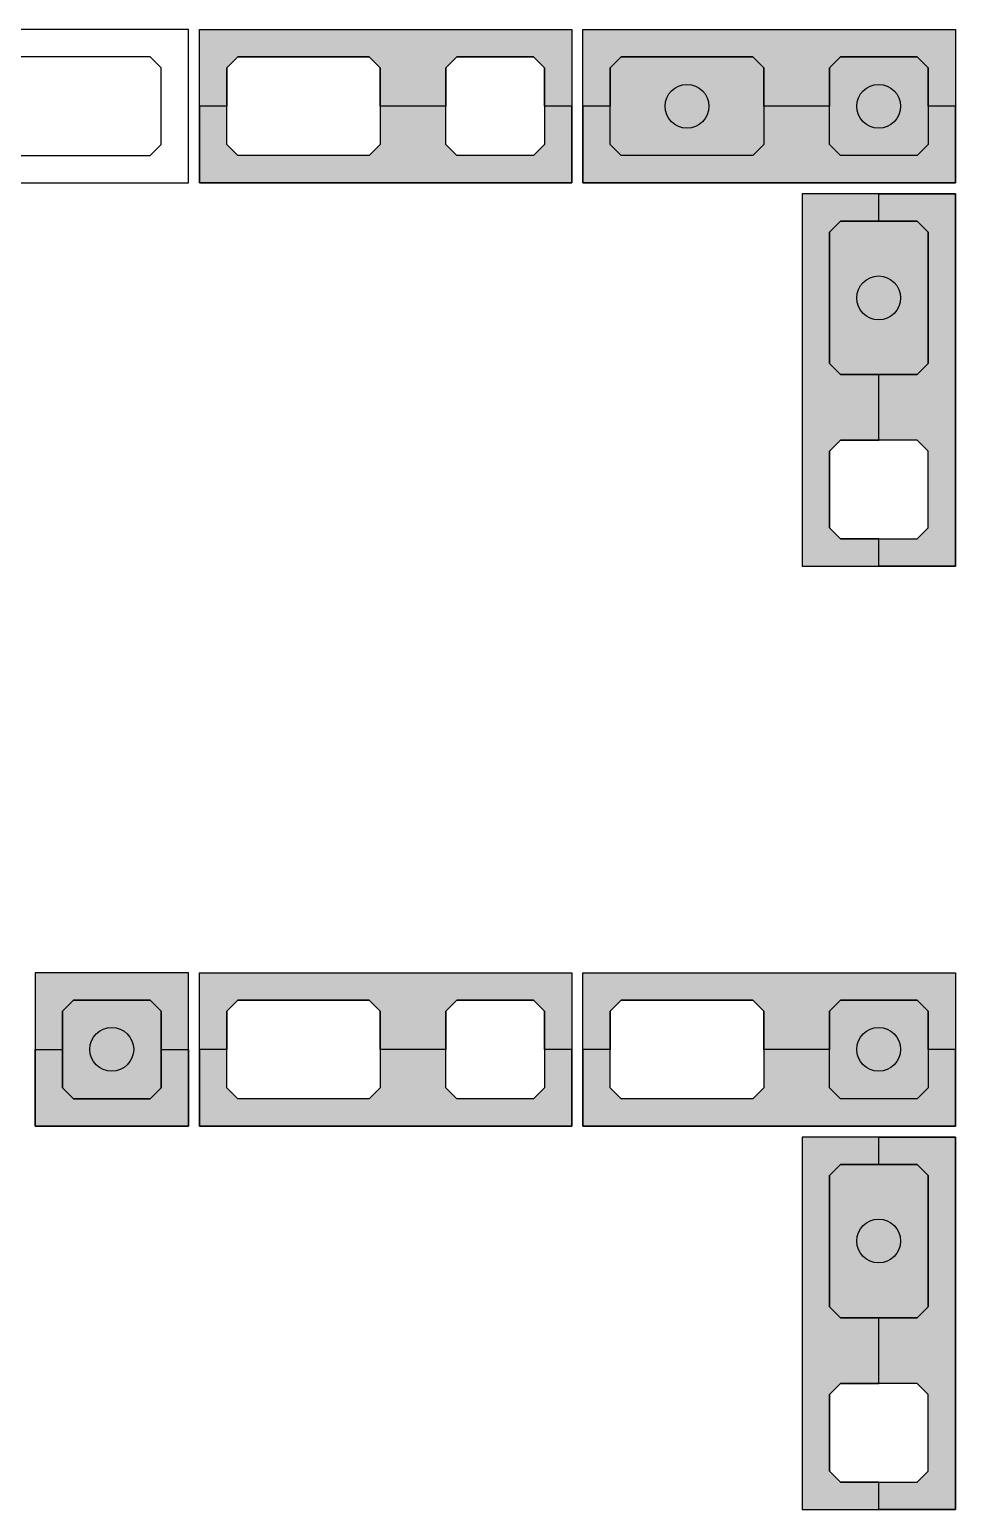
# Model space of a CAD drawing. Extents: x -1 to 122, y -1 to 61.
# Drawn here: x 52.609 to 54.299, y 24.979 to 27.681 of the extents above; entities that cross this region are included whole.
import ezdxf

# ---------------------------------------------------------------- set-up
doc = ezdxf.new("R2010")
doc.units = 0
doc.header["$MEASUREMENT"] = 0
for name, color, linetype in [('PENA_01', 1, 'CONTINUOUS'), ('PENA_02', 2, 'CONTINUOUS'), ('PENA_03', 3, 'CONTINUOUS'), ('PENA_11', 252, 'CONTINUOUS'), ('PENA_21', 100, 'CONTINUOUS'), ('PENA_28', 135, 'CONTINUOUS')]:
    doc.layers.add(name, color=color, linetype=linetype)

msp = doc.modelspace()

# ---------------------------------------------------------------- linework, layer by layer
at = {"layer": 'PENA_01', "linetype": 'Continuous'}
for points in [[(52.5691, 27.4715), (52.5891, 27.4515), (52.8291, 27.4515), (52.8491, 27.4715), (52.8491, 27.6115), (52.8291, 27.6315), (52.5891, 27.6315), (52.5691, 27.6115), (52.5691, 27.4715)], [(53.2291, 27.4515), (52.9891, 27.4515), (52.9691, 27.4715), (52.9691, 27.6115), (52.9891, 27.6315), (53.2291, 27.6315), (53.2491, 27.6115), (53.2491, 27.4715), (53.2291, 27.4515)], [(53.5291, 27.4515), (53.3891, 27.4515), (53.3691, 27.4715), (53.3691, 27.6115), (53.3891, 27.6315), (53.5291, 27.6315), (53.5491, 27.6115), (53.5491, 27.4715), (53.5291, 27.4515)], [(53.9291, 27.4515), (53.6891, 27.4515), (53.6691, 27.4715), (53.6691, 27.6115), (53.6891, 27.6315), (53.9291, 27.6315), (53.9491, 27.6115), (53.9491, 27.4715), (53.9291, 27.4515)], [(54.2291, 27.4515), (54.0891, 27.4515), (54.0691, 27.4715), (54.0691, 27.6115), (54.0891, 27.6315), (54.2291, 27.6315), (54.2491, 27.6115), (54.2491, 27.4715), (54.2291, 27.4515)], [(54.2491, 27.0715), (54.2491, 27.3115), (54.2291, 27.3315), (54.0891, 27.3315), (54.0691, 27.3115), (54.0691, 27.0715), (54.0891, 27.0515), (54.2291, 27.0515), (54.2491, 27.0715)], [(54.2491, 26.7715), (54.2491, 26.9115), (54.2291, 26.9315), (54.0891, 26.9315), (54.0691, 26.9115), (54.0691, 26.7715), (54.0891, 26.7515), (54.2291, 26.7515), (54.2491, 26.7715)], [(52.6691, 25.7492), (52.6891, 25.7292), (52.8291, 25.7292), (52.8491, 25.7492), (52.8491, 25.8892), (52.8291, 25.9092), (52.6891, 25.9092), (52.6691, 25.8892), (52.6691, 25.7492)], [(53.2291, 25.7292), (52.9891, 25.7292), (52.9691, 25.7492), (52.9691, 25.8892), (52.9891, 25.9092), (53.2291, 25.9092), (53.2491, 25.8892), (53.2491, 25.7492), (53.2291, 25.7292)], [(53.5291, 25.7292), (53.3891, 25.7292), (53.3691, 25.7492), (53.3691, 25.8892), (53.3891, 25.9092), (53.5291, 25.9092), (53.5491, 25.8892), (53.5491, 25.7492), (53.5291, 25.7292)], [(53.9291, 25.7292), (53.6891, 25.7292), (53.6691, 25.7492), (53.6691, 25.8892), (53.6891, 25.9092), (53.9291, 25.9092), (53.9491, 25.8892), (53.9491, 25.7492), (53.9291, 25.7292)], [(54.2291, 25.7292), (54.0891, 25.7292), (54.0691, 25.7492), (54.0691, 25.8892), (54.0891, 25.9092), (54.2291, 25.9092), (54.2491, 25.8892), (54.2491, 25.7492), (54.2291, 25.7292)], [(54.2491, 25.3492), (54.2491, 25.5892), (54.2291, 25.6092), (54.0891, 25.6092), (54.0691, 25.5892), (54.0691, 25.3492), (54.0891, 25.3292), (54.2291, 25.3292), (54.2491, 25.3492)], [(54.2491, 25.0492), (54.2491, 25.1892), (54.2291, 25.2092), (54.0891, 25.2092), (54.0691, 25.1892), (54.0691, 25.0492), (54.0891, 25.0292), (54.2291, 25.0292), (54.2491, 25.0492)]]:
    msp.add_lwpolyline(points, dxfattribs=at)
at = {"layer": 'PENA_02', "linetype": 'Continuous'}
for points in [[(52.1191, 27.4015), (52.8991, 27.4015), (52.8991, 27.6815), (52.1191, 27.6815), (52.1191, 27.4015)], [(53.5991, 27.4015), (52.9191, 27.4015), (52.9191, 27.6815), (53.5991, 27.6815), (53.5991, 27.4015)], [(54.2991, 27.4015), (53.6191, 27.4015), (53.6191, 27.6815), (54.2991, 27.6815), (54.2991, 27.4015)], [(54.2991, 26.7015), (54.2991, 27.3815), (54.0191, 27.3815), (54.0191, 26.7015), (54.2991, 26.7015)], [(52.6191, 25.6792), (52.8991, 25.6792), (52.8991, 25.9592), (52.6191, 25.9592), (52.6191, 25.6792)], [(53.5991, 25.6792), (52.9191, 25.6792), (52.9191, 25.9592), (53.5991, 25.9592), (53.5991, 25.6792)], [(54.2991, 25.6792), (53.6191, 25.6792), (53.6191, 25.9592), (54.2991, 25.9592), (54.2991, 25.6792)], [(54.2991, 24.9792), (54.2991, 25.6592), (54.0191, 25.6592), (54.0191, 24.9792), (54.2991, 24.9792)]]:
    msp.add_lwpolyline(points, dxfattribs=at)
at = {"layer": 'PENA_03', "linetype": 'Continuous'}
for points in [[(53.9491, 27.4715), (53.9291, 27.4515), (53.6891, 27.4515), (53.6691, 27.4715), (53.6691, 27.6115), (53.6891, 27.6315), (53.9291, 27.6315), (53.9491, 27.6115), (53.9491, 27.4715)], [(54.0891, 27.4515), (54.0691, 27.4715), (54.0691, 27.6115), (54.0891, 27.6315), (54.2291, 27.6315), (54.2491, 27.6115), (54.2491, 27.4715), (54.2291, 27.4515), (54.0891, 27.4515)], [(54.2291, 27.3315), (54.2491, 27.3115), (54.2491, 27.0715), (54.2291, 27.0515), (54.0891, 27.0515), (54.0691, 27.0715), (54.0691, 27.3115), (54.0891, 27.3315), (54.2291, 27.3315)], [(52.6891, 25.7292), (52.6691, 25.7492), (52.6691, 25.8892), (52.6891, 25.9092), (52.8291, 25.9092), (52.8491, 25.8892), (52.8491, 25.7492), (52.8291, 25.7292), (52.6891, 25.7292)], [(54.0891, 25.7292), (54.0691, 25.7492), (54.0691, 25.8892), (54.0891, 25.9092), (54.2291, 25.9092), (54.2491, 25.8892), (54.2491, 25.7492), (54.2291, 25.7292), (54.0891, 25.7292)], [(54.2291, 25.6092), (54.2491, 25.5892), (54.2491, 25.3492), (54.2291, 25.3292), (54.0891, 25.3292), (54.0691, 25.3492), (54.0691, 25.5892), (54.0891, 25.6092), (54.2291, 25.6092)]]:
    msp.add_lwpolyline(points, dxfattribs=at)
for centre in [(53.8091, 27.5415), (54.1591, 27.5415), (54.1591, 27.1915), (52.7591, 25.8192), (54.1591, 25.8192), (54.1591, 25.4692)]:
    msp.add_circle(centre, 0.04, dxfattribs=at)
for points in [[(53.8491, 27.5415), (53.7891, 27.5761), (53.7715, 27.5551)], [(53.8491, 27.5415), (53.816, 27.5808), (53.7891, 27.5761)], [(53.8491, 27.5415), (53.8397, 27.5672), (53.816, 27.5808)], [(54.1991, 27.5415), (54.1391, 27.5761), (54.1215, 27.5551)], [(54.1991, 27.5415), (54.166, 27.5808), (54.1391, 27.5761)], [(54.1991, 27.5415), (54.1897, 27.5672), (54.166, 27.5808)], [(53.8491, 27.5415), (53.7715, 27.5551), (53.7715, 27.5278)], [(53.8491, 27.5415), (53.7715, 27.5278), (53.7891, 27.5068)], [(53.8491, 27.5415), (53.7891, 27.5068), (53.816, 27.5021)], [(53.8491, 27.5415), (53.816, 27.5021), (53.8397, 27.5157)], [(53.8491, 27.5415), (53.8397, 27.5157), (53.8491, 27.5415)], [(54.1991, 27.5415), (54.1215, 27.5551), (54.1215, 27.5278)], [(54.1991, 27.5415), (54.1215, 27.5278), (54.1391, 27.5068)], [(54.1991, 27.5415), (54.1391, 27.5068), (54.166, 27.5021)], [(54.1991, 27.5415), (54.166, 27.5021), (54.1897, 27.5157)], [(54.1991, 27.5415), (54.1897, 27.5157), (54.1991, 27.5415)], [(54.1991, 27.1915), (54.1391, 27.2261), (54.1215, 27.2051)], [(54.1991, 27.1915), (54.166, 27.2308), (54.1391, 27.2261)], [(54.1991, 27.1915), (54.1897, 27.2172), (54.166, 27.2308)], [(54.1991, 27.1915), (54.1215, 27.2051), (54.1215, 27.1778)], [(54.1991, 27.1915), (54.1215, 27.1778), (54.1391, 27.1568)], [(54.1991, 27.1915), (54.1391, 27.1568), (54.166, 27.1521)], [(54.1991, 27.1915), (54.166, 27.1521), (54.1897, 27.1657)], [(54.1991, 27.1915), (54.1897, 27.1657), (54.1991, 27.1915)], [(52.7991, 25.8192), (52.7391, 25.8538), (52.7215, 25.8329)], [(52.7991, 25.8192), (52.766, 25.8586), (52.7391, 25.8538)], [(52.7991, 25.8192), (52.7897, 25.8449), (52.766, 25.8586)], [(54.1991, 25.8192), (54.1391, 25.8538), (54.1215, 25.8329)], [(54.1991, 25.8192), (54.166, 25.8586), (54.1391, 25.8538)], [(54.1991, 25.8192), (54.1897, 25.8449), (54.166, 25.8586)], [(52.7991, 25.8192), (52.7215, 25.8329), (52.7215, 25.8055)], [(52.7991, 25.8192), (52.7215, 25.8055), (52.7391, 25.7845)], [(52.7991, 25.8192), (52.7391, 25.7845), (52.766, 25.7798)], [(52.7991, 25.8192), (52.766, 25.7798), (52.7897, 25.7935)], [(52.7991, 25.8192), (52.7897, 25.7935), (52.7991, 25.8192)], [(54.1991, 25.8192), (54.1215, 25.8329), (54.1215, 25.8055)], [(54.1991, 25.8192), (54.1215, 25.8055), (54.1391, 25.7845)], [(54.1991, 25.8192), (54.1391, 25.7845), (54.166, 25.7798)], [(54.1991, 25.8192), (54.166, 25.7798), (54.1897, 25.7935)], [(54.1991, 25.8192), (54.1897, 25.7935), (54.1991, 25.8192)], [(54.1991, 25.4692), (54.1391, 25.5038), (54.1215, 25.4828)], [(54.1991, 25.4692), (54.1215, 25.4828), (54.1215, 25.4555)], [(54.1991, 25.4692), (54.166, 25.5086), (54.1391, 25.5038)], [(54.1991, 25.4692), (54.1897, 25.4949), (54.166, 25.5086)], [(54.1991, 25.4692), (54.1215, 25.4555), (54.1391, 25.4345)], [(54.1991, 25.4692), (54.1391, 25.4345), (54.166, 25.4298)], [(54.1991, 25.4692), (54.166, 25.4298), (54.1897, 25.4435)], [(54.1991, 25.4692), (54.1897, 25.4435), (54.1991, 25.4692)]]:
    msp.add_solid(points, dxfattribs=at)
at = {"layer": 'PENA_11', "linetype": 'Continuous'}
for points in [[(53.9491, 27.4715), (53.6691, 27.6115), (53.6891, 27.6315)], [(53.9491, 27.4715), (53.6891, 27.6315), (53.9291, 27.6315)], [(53.9491, 27.4715), (53.9291, 27.6315), (53.9491, 27.6115)], [(54.0891, 27.4515), (54.0691, 27.6115), (54.0891, 27.6315)], [(54.0891, 27.4515), (54.0891, 27.6315), (54.2291, 27.6315)], [(54.0891, 27.4515), (54.2291, 27.6315), (54.2491, 27.6115)], [(53.9491, 27.4715), (53.6691, 27.4715), (53.6691, 27.6115)], [(53.9491, 27.4715), (53.9491, 27.6115), (53.9491, 27.4715)], [(54.0891, 27.4515), (54.0691, 27.4715), (54.0691, 27.6115)], [(54.0891, 27.4515), (54.2491, 27.6115), (54.2491, 27.4715)], [(53.9491, 27.4715), (53.6891, 27.4515), (53.6691, 27.4715)], [(53.9491, 27.4715), (53.9291, 27.4515), (53.6891, 27.4515)], [(54.0891, 27.4515), (54.2491, 27.4715), (54.2291, 27.4515)], [(54.0891, 27.4515), (54.2291, 27.4515), (54.0891, 27.4515)], [(54.2291, 27.3315), (54.0891, 27.0515), (54.0691, 27.0715)], [(54.2291, 27.3315), (54.0691, 27.0715), (54.0691, 27.3115)], [(54.2291, 27.3315), (54.0691, 27.3115), (54.0891, 27.3315)], [(54.2291, 27.3315), (54.2291, 27.0515), (54.0891, 27.0515)], [(54.2291, 27.3315), (54.0891, 27.3315), (54.2291, 27.3315)], [(54.2291, 27.3315), (54.2491, 27.3115), (54.2491, 27.0715)], [(54.2291, 27.3315), (54.2491, 27.0715), (54.2291, 27.0515)], [(52.6891, 25.7292), (52.6691, 25.8892), (52.6891, 25.9092)], [(52.6891, 25.7292), (52.6691, 25.7492), (52.6691, 25.8892)], [(52.6891, 25.7292), (52.6891, 25.9092), (52.8291, 25.9092)], [(52.6891, 25.7292), (52.8291, 25.9092), (52.8491, 25.8892)], [(52.6891, 25.7292), (52.8491, 25.8892), (52.8491, 25.7492)], [(54.0891, 25.7292), (54.0691, 25.8892), (54.0891, 25.9092)], [(54.0891, 25.7292), (54.0691, 25.7492), (54.0691, 25.8892)], [(54.0891, 25.7292), (54.0891, 25.9092), (54.2291, 25.9092)], [(54.0891, 25.7292), (54.2291, 25.9092), (54.2491, 25.8892)], [(54.0891, 25.7292), (54.2491, 25.8892), (54.2491, 25.7492)], [(52.6891, 25.7292), (52.8491, 25.7492), (52.8291, 25.7292)], [(52.6891, 25.7292), (52.8291, 25.7292), (52.6891, 25.7292)], [(54.0891, 25.7292), (54.2491, 25.7492), (54.2291, 25.7292)], [(54.0891, 25.7292), (54.2291, 25.7292), (54.0891, 25.7292)], [(54.2291, 25.6092), (54.0891, 25.3292), (54.0691, 25.3492)], [(54.2291, 25.6092), (54.0691, 25.3492), (54.0691, 25.5892)], [(54.2291, 25.6092), (54.0691, 25.5892), (54.0891, 25.6092)], [(54.2291, 25.6092), (54.2291, 25.3292), (54.0891, 25.3292)], [(54.2291, 25.6092), (54.0891, 25.6092), (54.2291, 25.6092)], [(54.2291, 25.6092), (54.2491, 25.5892), (54.2491, 25.3492)], [(54.2291, 25.6092), (54.2491, 25.3492), (54.2291, 25.3292)]]:
    msp.add_solid(points, dxfattribs=at)
at = {"layer": 'PENA_21', "linetype": 'Continuous'}
for points in [[(53.5991, 27.5415), (53.5491, 27.5415), (53.5491, 27.6115), (53.5291, 27.6315), (53.3891, 27.6315), (53.3691, 27.6115), (53.3691, 27.5415), (53.2491, 27.5415), (53.2491, 27.6115), (53.2291, 27.6315), (52.9891, 27.6315), (52.9691, 27.6115), (52.9691, 27.5415), (52.9191, 27.5415), (52.9191, 27.6815), (53.5991, 27.6815), (53.5991, 27.5415)], [(54.2991, 27.5415), (54.2491, 27.5415), (54.2491, 27.6115), (54.2291, 27.6315), (54.0891, 27.6315), (54.0691, 27.6115), (54.0691, 27.5415), (53.9491, 27.5415), (53.9491, 27.6115), (53.9291, 27.6315), (53.6891, 27.6315), (53.6691, 27.6115), (53.6691, 27.5415), (53.6191, 27.5415), (53.6191, 27.6815), (54.2991, 27.6815), (54.2991, 27.5415)], [(53.5991, 27.5415), (53.5491, 27.5415), (53.5491, 27.4715), (53.5291, 27.4515), (53.3891, 27.4515), (53.3691, 27.4715), (53.3691, 27.5415), (53.2491, 27.5415), (53.2491, 27.4715), (53.2291, 27.4515), (52.9891, 27.4515), (52.9691, 27.4715), (52.9691, 27.5415), (52.9191, 27.5415), (52.9191, 27.4015), (53.5991, 27.4015), (53.5991, 27.5415)], [(54.2991, 27.5415), (54.2491, 27.5415), (54.2491, 27.4715), (54.2291, 27.4515), (54.0891, 27.4515), (54.0691, 27.4715), (54.0691, 27.5415), (53.9491, 27.5415), (53.9491, 27.4715), (53.9291, 27.4515), (53.6891, 27.4515), (53.6691, 27.4715), (53.6691, 27.5415), (53.6191, 27.5415), (53.6191, 27.4015), (54.2991, 27.4015), (54.2991, 27.5415)], [(54.1591, 26.7015), (54.1591, 26.7515), (54.0891, 26.7515), (54.0691, 26.7715), (54.0691, 26.9115), (54.0891, 26.9315), (54.1591, 26.9315), (54.1591, 27.0515), (54.0891, 27.0515), (54.0691, 27.0715), (54.0691, 27.3115), (54.0891, 27.3315), (54.1591, 27.3315), (54.1591, 27.3815), (54.0191, 27.3815), (54.0191, 26.7015), (54.1591, 26.7015)], [(54.1591, 26.7015), (54.1591, 26.7515), (54.2291, 26.7515), (54.2491, 26.7715), (54.2491, 26.9115), (54.2291, 26.9315), (54.1591, 26.9315), (54.1591, 27.0515), (54.2291, 27.0515), (54.2491, 27.0715), (54.2491, 27.3115), (54.2291, 27.3315), (54.1591, 27.3315), (54.1591, 27.3815), (54.2991, 27.3815), (54.2991, 26.7015), (54.1591, 26.7015)], [(53.5991, 25.8192), (53.5491, 25.8192), (53.5491, 25.8892), (53.5291, 25.9092), (53.3891, 25.9092), (53.3691, 25.8892), (53.3691, 25.8192), (53.2491, 25.8192), (53.2491, 25.8892), (53.2291, 25.9092), (52.9891, 25.9092), (52.9691, 25.8892), (52.9691, 25.8192), (52.9191, 25.8192), (52.9191, 25.9592), (53.5991, 25.9592), (53.5991, 25.8192)], [(54.2991, 25.8192), (54.2491, 25.8192), (54.2491, 25.8892), (54.2291, 25.9092), (54.0891, 25.9092), (54.0691, 25.8892), (54.0691, 25.8192), (53.9491, 25.8192), (53.9491, 25.8892), (53.9291, 25.9092), (53.6891, 25.9092), (53.6691, 25.8892), (53.6691, 25.8192), (53.6191, 25.8192), (53.6191, 25.9592), (54.2991, 25.9592), (54.2991, 25.8192)], [(53.5991, 25.8192), (53.5491, 25.8192), (53.5491, 25.7492), (53.5291, 25.7292), (53.3891, 25.7292), (53.3691, 25.7492), (53.3691, 25.8192), (53.2491, 25.8192), (53.2491, 25.7492), (53.2291, 25.7292), (52.9891, 25.7292), (52.9691, 25.7492), (52.9691, 25.8192), (52.9191, 25.8192), (52.9191, 25.6792), (53.5991, 25.6792), (53.5991, 25.8192)], [(54.2991, 25.8192), (54.2491, 25.8192), (54.2491, 25.7492), (54.2291, 25.7292), (54.0891, 25.7292), (54.0691, 25.7492), (54.0691, 25.8192), (53.9491, 25.8192), (53.9491, 25.7492), (53.9291, 25.7292), (53.6891, 25.7292), (53.6691, 25.7492), (53.6691, 25.8192), (53.6191, 25.8192), (53.6191, 25.6792), (54.2991, 25.6792), (54.2991, 25.8192)], [(54.1591, 24.9792), (54.1591, 25.0292), (54.0891, 25.0292), (54.0691, 25.0492), (54.0691, 25.1892), (54.0891, 25.2092), (54.1591, 25.2092), (54.1591, 25.3292), (54.0891, 25.3292), (54.0691, 25.3492), (54.0691, 25.5892), (54.0891, 25.6092), (54.1591, 25.6092), (54.1591, 25.6592), (54.0191, 25.6592), (54.0191, 24.9792), (54.1591, 24.9792)], [(54.1591, 24.9792), (54.1591, 25.0292), (54.2291, 25.0292), (54.2491, 25.0492), (54.2491, 25.1892), (54.2291, 25.2092), (54.1591, 25.2092), (54.1591, 25.3292), (54.2291, 25.3292), (54.2491, 25.3492), (54.2491, 25.5892), (54.2291, 25.6092), (54.1591, 25.6092), (54.1591, 25.6592), (54.2991, 25.6592), (54.2991, 24.9792), (54.1591, 24.9792)]]:
    msp.add_lwpolyline(points, dxfattribs=at)
for points in [[(53.5991, 27.6815), (52.9891, 27.6315), (52.9191, 27.6815)], [(52.9891, 27.6315), (52.9691, 27.6115), (52.9191, 27.6815)], [(52.9191, 27.6815), (52.9691, 27.6115), (52.9191, 27.5415)], [(53.2291, 27.6315), (52.9891, 27.6315), (53.5991, 27.6815)], [(53.2491, 27.6115), (53.2291, 27.6315), (53.5991, 27.6815)], [(53.5991, 27.6815), (53.3891, 27.6315), (53.2491, 27.6115)], [(53.5991, 27.6815), (53.5291, 27.6315), (53.3891, 27.6315)], [(53.5991, 27.6815), (53.5491, 27.6115), (53.5291, 27.6315)], [(53.5991, 27.6815), (53.5991, 27.5415), (53.5491, 27.5415)], [(53.5991, 27.6815), (53.5491, 27.5415), (53.5491, 27.6115)], [(54.2991, 27.6815), (53.6891, 27.6315), (53.6191, 27.6815)], [(53.6891, 27.6315), (53.6691, 27.6115), (53.6191, 27.6815)], [(53.6191, 27.6815), (53.6691, 27.6115), (53.6191, 27.5415)], [(53.9291, 27.6315), (53.6891, 27.6315), (54.2991, 27.6815)], [(53.9491, 27.6115), (53.9291, 27.6315), (54.2991, 27.6815)], [(54.2991, 27.6815), (54.0891, 27.6315), (53.9491, 27.6115)], [(54.2991, 27.6815), (54.2291, 27.6315), (54.0891, 27.6315)], [(54.2991, 27.6815), (54.2491, 27.6115), (54.2291, 27.6315)], [(54.2991, 27.6815), (54.2991, 27.5415), (54.2491, 27.5415)], [(54.2991, 27.6815), (54.2491, 27.5415), (54.2491, 27.6115)], [(53.2491, 27.5415), (53.2491, 27.6115), (53.3891, 27.6315)], [(53.2491, 27.5415), (53.3891, 27.6315), (53.3691, 27.6115)], [(53.9491, 27.5415), (53.9491, 27.6115), (54.0891, 27.6315)], [(53.9491, 27.5415), (54.0891, 27.6315), (54.0691, 27.6115)], [(52.9691, 27.6115), (52.9691, 27.5415), (52.9191, 27.5415)], [(53.2491, 27.5415), (53.3691, 27.6115), (53.3691, 27.5415)], [(53.6691, 27.6115), (53.6691, 27.5415), (53.6191, 27.5415)], [(53.9491, 27.5415), (54.0691, 27.6115), (54.0691, 27.5415)], [(52.9191, 27.4015), (52.9691, 27.4715), (52.9191, 27.5415)], [(52.9691, 27.4715), (52.9691, 27.5415), (52.9191, 27.5415)], [(53.2491, 27.5415), (53.2491, 27.4715), (53.3891, 27.4515)], [(53.2491, 27.5415), (53.3891, 27.4515), (53.3691, 27.4715)], [(53.2491, 27.5415), (53.3691, 27.4715), (53.3691, 27.5415)], [(53.5991, 27.4015), (53.5991, 27.5415), (53.5491, 27.5415)], [(53.5991, 27.4015), (53.5491, 27.5415), (53.5491, 27.4715)], [(53.6191, 27.4015), (53.6691, 27.4715), (53.6191, 27.5415)], [(53.6691, 27.4715), (53.6691, 27.5415), (53.6191, 27.5415)], [(53.9491, 27.5415), (53.9491, 27.4715), (54.0891, 27.4515)], [(53.9491, 27.5415), (54.0891, 27.4515), (54.0691, 27.4715)], [(53.9491, 27.5415), (54.0691, 27.4715), (54.0691, 27.5415)], [(54.2991, 27.4015), (54.2991, 27.5415), (54.2491, 27.5415)], [(54.2991, 27.4015), (54.2491, 27.5415), (54.2491, 27.4715)], [(52.9891, 27.4515), (52.9691, 27.4715), (52.9191, 27.4015)], [(53.2491, 27.4715), (53.2291, 27.4515), (53.5991, 27.4015)], [(53.5991, 27.4015), (53.3891, 27.4515), (53.2491, 27.4715)], [(53.5991, 27.4015), (53.5491, 27.4715), (53.5291, 27.4515)], [(53.6891, 27.4515), (53.6691, 27.4715), (53.6191, 27.4015)], [(53.9491, 27.4715), (53.9291, 27.4515), (54.2991, 27.4015)], [(54.2991, 27.4015), (54.0891, 27.4515), (53.9491, 27.4715)], [(54.2991, 27.4015), (54.2491, 27.4715), (54.2291, 27.4515)], [(53.5991, 27.4015), (52.9891, 27.4515), (52.9191, 27.4015)], [(53.2291, 27.4515), (52.9891, 27.4515), (53.5991, 27.4015)], [(53.5991, 27.4015), (53.5291, 27.4515), (53.3891, 27.4515)], [(54.2991, 27.4015), (53.6891, 27.4515), (53.6191, 27.4015)], [(53.9291, 27.4515), (53.6891, 27.4515), (54.2991, 27.4015)], [(54.2991, 27.4015), (54.2291, 27.4515), (54.0891, 27.4515)], [(54.1591, 27.3815), (54.0191, 27.3815), (54.0891, 27.3315)], [(54.0891, 27.3315), (54.0191, 27.3815), (54.0691, 27.3115)], [(54.0191, 27.3815), (54.0691, 26.7715), (54.0691, 27.3115)], [(54.0191, 26.7015), (54.0691, 26.7715), (54.0191, 27.3815)], [(54.1591, 27.3315), (54.1591, 27.3815), (54.0891, 27.3315)], [(54.2291, 27.3315), (54.1591, 27.3315), (54.2991, 27.3815)], [(54.1591, 27.3315), (54.1591, 27.3815), (54.2991, 27.3815)], [(54.2491, 27.3115), (54.2291, 27.3315), (54.2991, 27.3815)], [(54.2491, 27.0715), (54.2991, 27.3815), (54.2491, 26.9115)], [(54.2491, 26.9115), (54.2991, 27.3815), (54.2491, 26.7715)], [(54.2991, 27.3815), (54.2991, 26.7015), (54.2491, 26.7715)], [(54.2491, 27.0715), (54.2491, 27.3115), (54.2991, 27.3815)], [(54.0691, 27.3115), (54.0691, 26.7715), (54.0691, 26.9115)], [(54.0691, 27.3115), (54.0691, 27.0715), (54.0691, 26.9115)], [(54.0891, 26.9315), (54.0691, 27.0715), (54.0691, 26.9115)], [(54.0891, 26.9315), (54.0891, 27.0515), (54.0691, 27.0715)], [(54.1591, 26.9315), (54.0891, 27.0515), (54.0891, 26.9315)], [(54.1591, 26.9315), (54.1591, 27.0515), (54.0891, 27.0515)], [(54.1591, 26.9315), (54.2291, 27.0515), (54.2291, 26.9315)], [(54.1591, 26.9315), (54.1591, 27.0515), (54.2291, 27.0515)], [(54.2291, 27.0515), (54.2491, 27.0715), (54.2291, 26.9315)], [(54.2291, 26.9315), (54.2491, 27.0715), (54.2491, 26.9115)], [(54.0891, 26.7515), (54.0691, 26.7715), (54.0191, 26.7015)], [(54.2491, 26.7715), (54.2991, 26.7015), (54.2291, 26.7515)], [(54.0891, 26.7515), (54.0191, 26.7015), (54.1591, 26.7015)], [(54.0891, 26.7515), (54.1591, 26.7015), (54.1591, 26.7515)], [(54.2991, 26.7015), (54.1591, 26.7015), (54.2291, 26.7515)], [(54.2291, 26.7515), (54.1591, 26.7015), (54.1591, 26.7515)], [(53.5991, 25.9592), (52.9891, 25.9092), (52.9191, 25.9592)], [(52.9891, 25.9092), (52.9691, 25.8892), (52.9191, 25.9592)], [(52.9191, 25.9592), (52.9691, 25.8892), (52.9191, 25.8192)], [(53.2291, 25.9092), (52.9891, 25.9092), (53.5991, 25.9592)], [(53.2491, 25.8892), (53.2291, 25.9092), (53.5991, 25.9592)], [(53.5991, 25.9592), (53.3891, 25.9092), (53.2491, 25.8892)], [(53.5991, 25.9592), (53.5291, 25.9092), (53.3891, 25.9092)], [(53.5991, 25.9592), (53.5491, 25.8892), (53.5291, 25.9092)], [(53.5991, 25.9592), (53.5991, 25.8192), (53.5491, 25.8192)], [(53.5991, 25.9592), (53.5491, 25.8192), (53.5491, 25.8892)], [(54.2991, 25.9592), (53.6891, 25.9092), (53.6191, 25.9592)], [(53.6891, 25.9092), (53.6691, 25.8892), (53.6191, 25.9592)], [(53.6191, 25.9592), (53.6691, 25.8892), (53.6191, 25.8192)], [(53.9291, 25.9092), (53.6891, 25.9092), (54.2991, 25.9592)], [(53.9491, 25.8892), (53.9291, 25.9092), (54.2991, 25.9592)], [(54.2991, 25.9592), (54.0891, 25.9092), (53.9491, 25.8892)], [(54.2991, 25.9592), (54.2291, 25.9092), (54.0891, 25.9092)], [(54.2991, 25.9592), (54.2491, 25.8892), (54.2291, 25.9092)], [(54.2991, 25.9592), (54.2991, 25.8192), (54.2491, 25.8192)], [(54.2991, 25.9592), (54.2491, 25.8192), (54.2491, 25.8892)], [(52.9691, 25.8892), (52.9691, 25.8192), (52.9191, 25.8192)], [(53.2491, 25.8192), (53.2491, 25.8892), (53.3891, 25.9092)], [(53.2491, 25.8192), (53.3891, 25.9092), (53.3691, 25.8892)], [(53.2491, 25.8192), (53.3691, 25.8892), (53.3691, 25.8192)], [(53.6691, 25.8892), (53.6691, 25.8192), (53.6191, 25.8192)], [(53.9491, 25.8192), (53.9491, 25.8892), (54.0891, 25.9092)], [(53.9491, 25.8192), (54.0891, 25.9092), (54.0691, 25.8892)], [(53.9491, 25.8192), (54.0691, 25.8892), (54.0691, 25.8192)], [(52.9191, 25.6792), (52.9691, 25.7492), (52.9191, 25.8192)], [(52.9691, 25.7492), (52.9691, 25.8192), (52.9191, 25.8192)], [(53.2491, 25.8192), (53.2491, 25.7492), (53.3891, 25.7292)], [(53.2491, 25.8192), (53.3891, 25.7292), (53.3691, 25.7492)], [(53.2491, 25.8192), (53.3691, 25.7492), (53.3691, 25.8192)], [(53.5991, 25.6792), (53.5991, 25.8192), (53.5491, 25.8192)], [(53.5991, 25.6792), (53.5491, 25.8192), (53.5491, 25.7492)], [(53.6191, 25.6792), (53.6691, 25.7492), (53.6191, 25.8192)], [(53.6691, 25.7492), (53.6691, 25.8192), (53.6191, 25.8192)], [(53.9491, 25.8192), (53.9491, 25.7492), (54.0891, 25.7292)], [(53.9491, 25.8192), (54.0891, 25.7292), (54.0691, 25.7492)], [(53.9491, 25.8192), (54.0691, 25.7492), (54.0691, 25.8192)], [(54.2991, 25.6792), (54.2991, 25.8192), (54.2491, 25.8192)], [(54.2991, 25.6792), (54.2491, 25.8192), (54.2491, 25.7492)], [(52.9891, 25.7292), (52.9691, 25.7492), (52.9191, 25.6792)], [(53.5991, 25.6792), (52.9891, 25.7292), (52.9191, 25.6792)], [(53.2291, 25.7292), (52.9891, 25.7292), (53.5991, 25.6792)], [(53.2491, 25.7492), (53.2291, 25.7292), (53.5991, 25.6792)], [(53.5991, 25.6792), (53.3891, 25.7292), (53.2491, 25.7492)], [(53.5991, 25.6792), (53.5291, 25.7292), (53.3891, 25.7292)], [(53.5991, 25.6792), (53.5491, 25.7492), (53.5291, 25.7292)], [(53.6891, 25.7292), (53.6691, 25.7492), (53.6191, 25.6792)], [(54.2991, 25.6792), (53.6891, 25.7292), (53.6191, 25.6792)], [(53.9291, 25.7292), (53.6891, 25.7292), (54.2991, 25.6792)], [(53.9491, 25.7492), (53.9291, 25.7292), (54.2991, 25.6792)], [(54.2991, 25.6792), (54.0891, 25.7292), (53.9491, 25.7492)], [(54.2991, 25.6792), (54.2291, 25.7292), (54.0891, 25.7292)], [(54.2991, 25.6792), (54.2491, 25.7492), (54.2291, 25.7292)], [(54.1591, 25.6592), (54.0191, 25.6592), (54.0891, 25.6092)], [(54.0891, 25.6092), (54.0191, 25.6592), (54.0691, 25.5892)], [(54.0191, 25.6592), (54.0691, 25.0492), (54.0691, 25.5892)], [(54.0191, 24.9792), (54.0691, 25.0492), (54.0191, 25.6592)], [(54.1591, 25.6092), (54.1591, 25.6592), (54.0891, 25.6092)], [(54.2291, 25.6092), (54.1591, 25.6092), (54.2991, 25.6592)], [(54.1591, 25.6092), (54.1591, 25.6592), (54.2991, 25.6592)], [(54.2491, 25.5892), (54.2291, 25.6092), (54.2991, 25.6592)], [(54.2491, 25.3492), (54.2991, 25.6592), (54.2491, 25.1892)], [(54.2491, 25.1892), (54.2991, 25.6592), (54.2491, 25.0492)], [(54.2991, 25.6592), (54.2991, 24.9792), (54.2491, 25.0492)], [(54.2491, 25.3492), (54.2491, 25.5892), (54.2991, 25.6592)], [(54.0691, 25.5892), (54.0691, 25.0492), (54.0691, 25.1892)], [(54.0691, 25.5892), (54.0691, 25.3492), (54.0691, 25.1892)], [(54.0891, 25.2092), (54.0691, 25.3492), (54.0691, 25.1892)], [(54.0891, 25.2092), (54.0891, 25.3292), (54.0691, 25.3492)], [(54.2291, 25.3292), (54.2491, 25.3492), (54.2291, 25.2092)], [(54.2291, 25.2092), (54.2491, 25.3492), (54.2491, 25.1892)], [(54.1591, 25.2092), (54.0891, 25.3292), (54.0891, 25.2092)], [(54.1591, 25.2092), (54.1591, 25.3292), (54.0891, 25.3292)], [(54.1591, 25.2092), (54.2291, 25.3292), (54.2291, 25.2092)], [(54.1591, 25.2092), (54.1591, 25.3292), (54.2291, 25.3292)], [(54.0891, 25.0292), (54.0691, 25.0492), (54.0191, 24.9792)], [(54.0891, 25.0292), (54.0191, 24.9792), (54.1591, 24.9792)], [(54.0891, 25.0292), (54.1591, 24.9792), (54.1591, 25.0292)], [(54.2991, 24.9792), (54.1591, 24.9792), (54.2291, 25.0292)], [(54.2291, 25.0292), (54.1591, 24.9792), (54.1591, 25.0292)], [(54.2491, 25.0492), (54.2991, 24.9792), (54.2291, 25.0292)]]:
    msp.add_solid(points, dxfattribs=at)
at = {"layer": 'PENA_28', "linetype": 'Continuous'}
for points in [[(52.8491, 25.8192), (52.8991, 25.8192), (52.8991, 25.9592), (52.6191, 25.9592), (52.6191, 25.8192), (52.6691, 25.8192), (52.6691, 25.8892), (52.6891, 25.9092), (52.8291, 25.9092), (52.8491, 25.8892), (52.8491, 25.8192)], [(52.8491, 25.8192), (52.8991, 25.8192), (52.8991, 25.6792), (52.6191, 25.6792), (52.6191, 25.8192), (52.6691, 25.8192), (52.6691, 25.7492), (52.6891, 25.7292), (52.8291, 25.7292), (52.8491, 25.7492), (52.8491, 25.8192)]]:
    msp.add_lwpolyline(points, dxfattribs=at)
for points in [[(52.6191, 25.8192), (52.6691, 25.8892), (52.6191, 25.9592)], [(52.6691, 25.8892), (52.6891, 25.9092), (52.6191, 25.9592)], [(52.6191, 25.9592), (52.6891, 25.9092), (52.8991, 25.9592)], [(52.6891, 25.9092), (52.8291, 25.9092), (52.8991, 25.9592)], [(52.8991, 25.9592), (52.8291, 25.9092), (52.8491, 25.8892)], [(52.8991, 25.8192), (52.8991, 25.9592), (52.8491, 25.8892)], [(52.6691, 25.8892), (52.6191, 25.8192), (52.6691, 25.8192)], [(52.8491, 25.8192), (52.8991, 25.8192), (52.8491, 25.8892)], [(52.6191, 25.8192), (52.6691, 25.7492), (52.6191, 25.6792)], [(52.6691, 25.7492), (52.6191, 25.8192), (52.6691, 25.8192)], [(52.8491, 25.8192), (52.8991, 25.8192), (52.8491, 25.7492)], [(52.8991, 25.8192), (52.8991, 25.6792), (52.8491, 25.7492)], [(52.6691, 25.7492), (52.6891, 25.7292), (52.6191, 25.6792)], [(52.6191, 25.6792), (52.6891, 25.7292), (52.8991, 25.6792)], [(52.6891, 25.7292), (52.8291, 25.7292), (52.8991, 25.6792)], [(52.8991, 25.6792), (52.8291, 25.7292), (52.8491, 25.7492)]]:
    msp.add_solid(points, dxfattribs=at)

doc.saveas('drawing.dxf')
